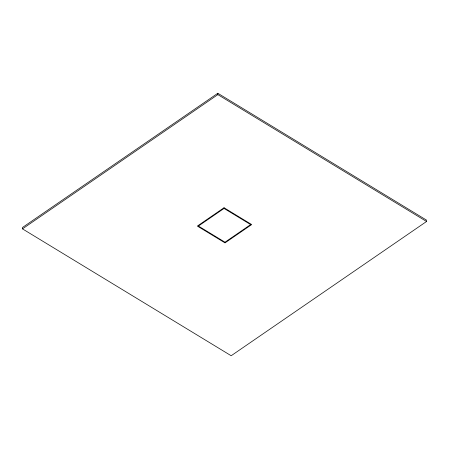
<?xml version="1.0" encoding="UTF-8"?>
<svg xmlns="http://www.w3.org/2000/svg" width="449" height="449" viewBox="0 0 449 449"><rect width="100%" height="100%" fill="white"/><g stroke="black" fill="none" stroke-linecap="round" stroke-linejoin="round"><path stroke-width="0.67" d="M217.821 93.263L22.45 227.508L22.489 228.878L231.179 355.737L426.55 221.492L426.511 220.122L217.821 93.263L217.855 94.632L426.55 221.492M22.489 228.878L217.855 94.632M224.034 207.741L197.347 226.077L225.016 242.892L251.698 224.562L224.034 207.741M224.051 208.431L198.413 226.049L224.994 242.207L250.632 224.59L224.051 208.431"/></g></svg>
